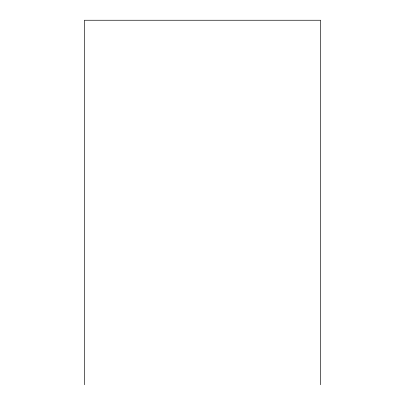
<?xml version="1.0" encoding="UTF-8"?>
<svg xmlns="http://www.w3.org/2000/svg" width="405" height="405" viewBox="0 0 405 405"><rect width="100%" height="100%" fill="white"/><g stroke="black" fill="none" stroke-linecap="round" stroke-linejoin="round"><path stroke-width="0.61" d="M320.593 384.75L320.593 20.25L84.407 20.25L84.407 384.75"/></g></svg>
